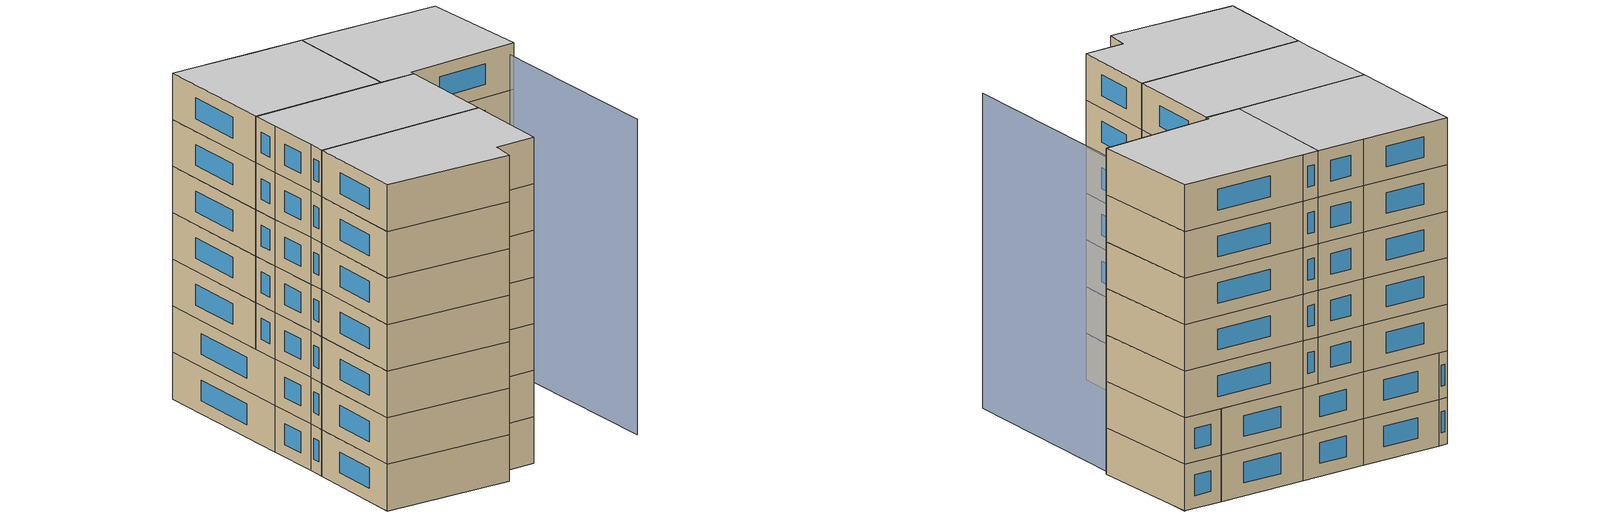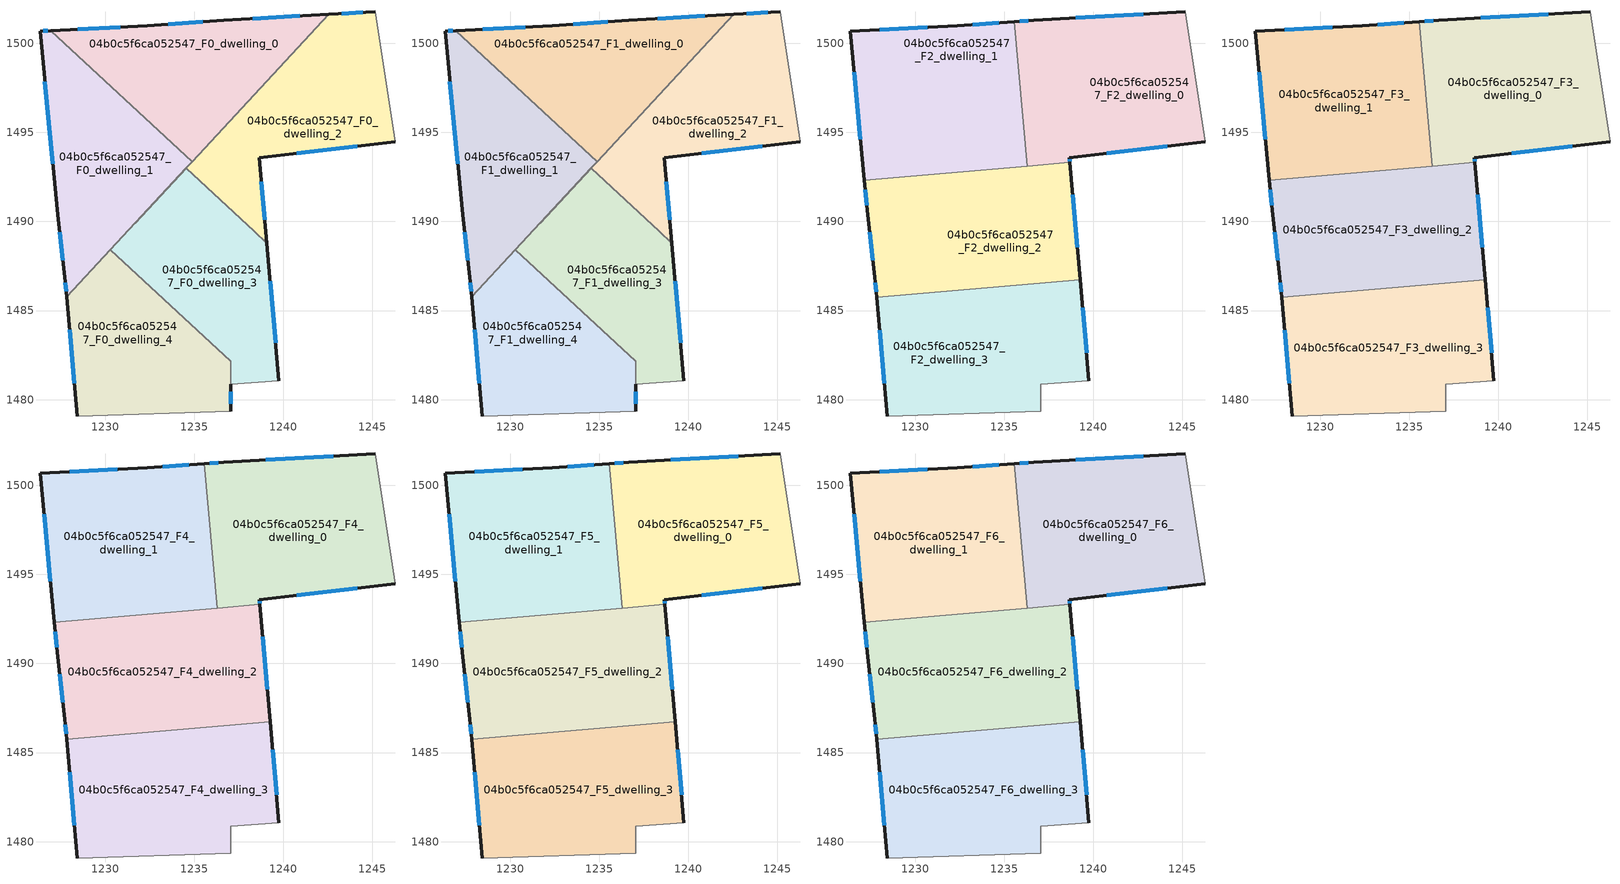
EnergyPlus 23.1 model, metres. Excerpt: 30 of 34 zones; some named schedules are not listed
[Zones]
04b0c5f6ca052547_F0_dwelling_0
 floor ground (EU_floor_Construction): 1242.56,1501.62 1234.89,1493.35 1226.96,1500.71 1232.36,1500.97 1236.66,1501.27 z0
 wall outside (EU_wall_Construction): 1242.56,1501.62 1236.66,1501.27 1232.36,1500.97 1226.96,1500.71 z0:3
 wall to 04b0c5f6ca052547_F0_dwelling_1 (EU_wall_Construction): 1226.96,1500.71 1234.89,1493.35 z0:3
 wall to 04b0c5f6ca052547_F0_dwelling_2 (EU_wall_Construction): 1234.89,1493.35 1242.56,1501.62 z0:3
 window (EU_Window_Construction): 1240.92,1501.52 1238.29,1501.37 / 1230.86,1500.9 1228.46,1500.78 / 1235.47,1501.19 1233.55,1501.06 z0.83:2.17
04b0c5f6ca052547_F0_dwelling_1
 floor ground (EU_floor_Construction): 1234.89,1493.35 1227.85,1485.77 1227.75,1486.87 1227.35,1490.37 1226.35,1500.68 1226.96,1500.71 z0
 wall outside (EU_wall_Construction): 1226.96,1500.71 1226.35,1500.68 1227.35,1490.37 1227.75,1486.87 1227.85,1485.77 z0:3
 wall to 04b0c5f6ca052547_F0_dwelling_3 (EU_wall_Construction): 1230.31,1488.42 1234.54,1492.98 z0:3
 wall to 04b0c5f6ca052547_F0_dwelling_4 (EU_wall_Construction): 1227.85,1485.77 1230.3,1488.42 z0:3
 wall to 04b0c5f6ca052547_F0_dwelling_2 (EU_wall_Construction): 1234.54,1492.98 1234.89,1493.35 z0:3
 window (EU_Window_Construction): 1227.78,1486.56 1227.82,1486.07 / 1227.46,1489.4 1227.64,1487.84 / 1226.63,1497.82 1227.07,1493.22 / 1226.79,1500.7 1226.52,1500.69 z0.83:2.17
04b0c5f6ca052547_F0_dwelling_2
 floor ground (EU_floor_Construction): 1245.17,1501.77 1246.26,1494.47 1238.66,1493.57 1239.08,1488.77 1234.54,1492.98 1231.69,1489.91 1242.56,1501.62 z0
 wall outside (EU_wall_Construction): 1245.17,1501.77 1242.56,1501.62 / 1239.08,1488.77 1238.66,1493.57 1246.26,1494.47 z0:3
 wall adiabatic (EU_wall_Construction): 1246.26,1494.47 1245.17,1501.77 / 1231.69,1489.91 1234.54,1492.98 1231.69,1489.91 z0:3
 wall to 04b0c5f6ca052547_F0_dwelling_3 (EU_wall_Construction): 1234.54,1492.98 1238.36,1489.44 1239.08,1488.77 z0:3
 window (EU_Window_Construction): 1244.44,1501.73 1243.28,1501.66 / 1240.76,1493.82 1244.16,1494.22 / 1238.96,1490.1 1238.77,1492.24 z0.83:2.17
04b0c5f6ca052547_F0_dwelling_3
 floor ground (EU_floor_Construction): 1239.08,1488.77 1239.76,1481.06 1237.05,1480.86 1237.05,1482.16 1230.31,1488.42 1234.54,1492.98 z0
 wall outside (EU_wall_Construction): 1239.76,1481.06 1239.08,1488.77 z0:3
 wall adiabatic (EU_wall_Construction): 1237.05,1480.86 1239.76,1481.06 z0:3
 wall to 04b0c5f6ca052547_F0_dwelling_4 (EU_wall_Construction): 1230.31,1488.42 1237.05,1482.16 1237.05,1480.86 z0:3
 window (EU_Window_Construction): 1239.57,1483.19 1239.27,1486.63 z0.83:2.17
04b0c5f6ca052547_F0_dwelling_4
 floor ground (EU_floor_Construction): 1237.05,1482.16 1237.05,1479.36 1228.45,1479.06 1227.85,1485.77 1230.31,1488.42 z0
 wall outside (EU_wall_Construction): 1227.85,1485.77 1228.45,1479.06 / 1237.05,1479.36 1237.05,1480.86 z0:3
 wall adiabatic (EU_wall_Construction): 1228.45,1479.06 1237.05,1479.36 z0:3
 window (EU_Window_Construction): 1228.01,1483.91 1228.28,1480.92 / 1237.05,1479.77 1237.05,1480.44 z0.83:2.17
04b0c5f6ca052547_F1_dwelling_0
 floor to 04b0c5f6ca052547_F0_dwelling_0 (EU_floor_Construction): 1242.56,1501.62 1234.89,1493.35 1226.96,1500.71 1232.36,1500.97 1236.66,1501.27 z3
 wall outside (EU_wall_Construction): 1242.56,1501.62 1236.66,1501.27 1232.36,1500.97 1226.96,1500.71 z3:6
 wall to 04b0c5f6ca052547_F1_dwelling_1 (EU_wall_Construction): 1226.96,1500.71 1234.89,1493.35 z3:6
 wall to 04b0c5f6ca052547_F1_dwelling_2 (EU_wall_Construction): 1234.89,1493.35 1242.56,1501.62 z3:6
 window (EU_Window_Construction): 1240.92,1501.52 1238.29,1501.37 / 1230.86,1500.9 1228.46,1500.78 / 1235.47,1501.19 1233.55,1501.06 z3.83:5.17
04b0c5f6ca052547_F1_dwelling_1
 floor to 04b0c5f6ca052547_F0_dwelling_1 (EU_floor_Construction): 1234.89,1493.35 1227.85,1485.77 1227.75,1486.87 1227.35,1490.37 1226.35,1500.68 1226.96,1500.71 z3
 wall outside (EU_wall_Construction): 1226.96,1500.71 1226.35,1500.68 1227.35,1490.37 1227.75,1486.87 1227.85,1485.77 z3:6
 wall to 04b0c5f6ca052547_F1_dwelling_3 (EU_wall_Construction): 1230.31,1488.42 1234.54,1492.98 z3:6
 wall to 04b0c5f6ca052547_F1_dwelling_4 (EU_wall_Construction): 1227.85,1485.77 1230.3,1488.42 z3:6
 wall to 04b0c5f6ca052547_F1_dwelling_2 (EU_wall_Construction): 1234.54,1492.98 1234.89,1493.35 z3:6
 window (EU_Window_Construction): 1227.78,1486.56 1227.82,1486.07 / 1227.46,1489.4 1227.64,1487.84 / 1226.63,1497.82 1227.07,1493.22 / 1226.79,1500.7 1226.52,1500.69 z3.83:5.17
04b0c5f6ca052547_F1_dwelling_2
 floor to 04b0c5f6ca052547_F0_dwelling_2 (EU_floor_Construction): 1245.17,1501.77 1246.26,1494.47 1238.66,1493.57 1239.08,1488.77 1234.54,1492.98 1231.69,1489.91 1242.56,1501.62 z3
 wall outside (EU_wall_Construction): 1245.17,1501.77 1242.56,1501.62 / 1239.08,1488.77 1238.66,1493.57 1246.26,1494.47 z3:6
 wall adiabatic (EU_wall_Construction): 1246.26,1494.47 1245.17,1501.77 / 1231.69,1489.91 1234.54,1492.98 1231.69,1489.91 z3:6
 wall to 04b0c5f6ca052547_F1_dwelling_3 (EU_wall_Construction): 1234.54,1492.98 1238.36,1489.44 1239.08,1488.77 z3:6
 window (EU_Window_Construction): 1244.44,1501.73 1243.28,1501.66 / 1240.76,1493.82 1244.16,1494.22 / 1238.96,1490.1 1238.77,1492.24 z3.83:5.17
04b0c5f6ca052547_F1_dwelling_3
 floor to 04b0c5f6ca052547_F0_dwelling_3 (EU_floor_Construction): 1238.36,1489.44 1239.08,1488.77 1239.76,1481.06 1237.05,1480.86 1237.05,1482.16 1230.31,1488.42 1234.54,1492.98 z3
 wall outside (EU_wall_Construction): 1239.76,1481.06 1239.08,1488.77 z3:6
 wall adiabatic (EU_wall_Construction): 1237.05,1480.86 1239.76,1481.06 z3:6
 wall to 04b0c5f6ca052547_F1_dwelling_4 (EU_wall_Construction): 1230.31,1488.42 1237.05,1482.16 1237.05,1480.86 z3:6
 window (EU_Window_Construction): 1239.57,1483.19 1239.27,1486.63 z3.83:5.17
04b0c5f6ca052547_F1_dwelling_4
 floor to 04b0c5f6ca052547_F0_dwelling_4 (EU_floor_Construction): 1237.05,1482.16 1237.05,1479.36 1228.45,1479.06 1227.85,1485.77 1230.31,1488.42 z3
 wall outside (EU_wall_Construction): 1227.85,1485.77 1228.45,1479.06 / 1237.05,1479.36 1237.05,1480.86 z3:6
 wall adiabatic (EU_wall_Construction): 1228.45,1479.06 1237.05,1479.36 z3:6
 window (EU_Window_Construction): 1228.01,1483.91 1228.28,1480.92 / 1237.05,1479.77 1237.05,1480.44 z3.83:5.17
04b0c5f6ca052547_F2_dwelling_0
 floor to 04b0c5f6ca052547_F1_dwelling_2 (EU_floor_Construction): 1245.17,1501.77 1246.26,1494.47 1238.66,1493.57 1238.68,1493.31 1236.29,1493.1 1236.15,1494.71 1242.56,1501.62 z6
 floor to 04b0c5f6ca052547_F1_dwelling_0 (EU_floor_Construction): 1242.56,1501.62 1236.15,1494.71 1235.57,1501.2 1236.66,1501.27 z6
 wall outside (EU_wall_Construction): 1238.68,1493.31 1238.66,1493.57 1246.26,1494.47 / 1245.17,1501.77 1236.66,1501.27 1235.57,1501.2 z6:9
 wall adiabatic (EU_wall_Construction): 1246.26,1494.47 1245.17,1501.77 z6:9
 wall to 04b0c5f6ca052547_F2_dwelling_1 (EU_wall_Construction): 1235.57,1501.2 1236.29,1493.1 z6:9
 wall to 04b0c5f6ca052547_F2_dwelling_2 (EU_wall_Construction): 1236.29,1493.1 1238.68,1493.31 z6:9
 window (EU_Window_Construction): 1240.76,1493.82 1244.16,1494.22 / 1238.67,1493.38 1238.66,1493.5 / 1236.36,1501.25 1235.87,1501.22 / 1242.81,1501.63 1239.01,1501.41 z6.83:8.17
04b0c5f6ca052547_F2_dwelling_1
 floor to 04b0c5f6ca052547_F1_dwelling_0 (EU_floor_Construction): 1235.57,1501.2 1236.15,1494.71 1234.89,1493.35 1226.96,1500.71 1232.36,1500.97 z6
 floor to 04b0c5f6ca052547_F1_dwelling_1 (EU_floor_Construction): 1234.89,1493.35 1234.5,1492.94 1227.16,1492.3 1226.35,1500.68 1226.96,1500.71 z6
 floor to 04b0c5f6ca052547_F1_dwelling_2 (EU_floor_Construction): 1236.15,1494.71 1236.29,1493.1 1234.58,1492.95 1234.54,1492.98 1234.5,1492.94 z6
 wall outside (EU_wall_Construction): 1235.57,1501.2 1232.36,1500.97 1226.35,1500.68 1227.16,1492.3 z6:9
 wall to 04b0c5f6ca052547_F2_dwelling_2 (EU_wall_Construction): 1227.16,1492.3 1236.29,1493.1 z6:9
 window (EU_Window_Construction): 1226.58,1498.36 1226.94,1494.62 / 1230.69,1500.89 1228.01,1500.76 / 1234.68,1501.14 1233.25,1501.04 z6.83:8.17
04b0c5f6ca052547_F2_dwelling_2
 floor to 04b0c5f6ca052547_F1_dwelling_1 (EU_floor_Construction): 1234.5,1492.94 1227.85,1485.77 1227.75,1486.87 1227.35,1490.37 1227.16,1492.3 z6
 floor to 04b0c5f6ca052547_F1_dwelling_2 (EU_floor_Construction): 1238.68,1493.31 1239.08,1488.77 1234.58,1492.95 z6
 floor to 04b0c5f6ca052547_F1_dwelling_3 (EU_floor_Construction): 1238.46,1489.34 1239.08,1488.77 1239.26,1486.74 1232.73,1486.17 1230.31,1488.42 1234.51,1492.94 1234.58,1492.95 z6
 floor to 04b0c5f6ca052547_F1_dwelling_4 (EU_floor_Construction): 1232.73,1486.17 1227.85,1485.74 1227.85,1485.77 1230.31,1488.42 z6
 wall outside (EU_wall_Construction): 1239.26,1486.74 1238.68,1493.31 / 1227.16,1492.3 1227.35,1490.37 1227.75,1486.87 1227.85,1485.74 z6:9
 wall to 04b0c5f6ca052547_F2_dwelling_3 (EU_wall_Construction): 1227.85,1485.74 1239.26,1486.74 z6:9
 window (EU_Window_Construction): 1239.1,1488.56 1238.84,1491.49 / 1227.78,1486.55 1227.82,1486.05 / 1227.46,1489.4 1227.64,1487.84 / 1227.21,1491.76 1227.3,1490.9 z6.83:8.17
04b0c5f6ca052547_F2_dwelling_3
 floor to 04b0c5f6ca052547_F1_dwelling_3 (EU_floor_Construction): 1239.26,1486.74 1239.76,1481.06 1237.05,1480.86 1237.05,1482.16 1232.73,1486.17 z6
 floor to 04b0c5f6ca052547_F1_dwelling_4 (EU_floor_Construction): 1237.05,1482.16 1237.05,1479.36 1228.45,1479.06 1227.85,1485.74 1232.73,1486.17 z6
 wall outside (EU_wall_Construction): 1227.85,1485.74 1228.45,1479.06 / 1239.76,1481.06 1239.26,1486.74 z6:9
 wall adiabatic (EU_wall_Construction): 1228.45,1479.06 1237.05,1479.36 1237.05,1480.86 1239.76,1481.06 z6:9
 window (EU_Window_Construction): 1228.02,1483.89 1228.28,1480.91 / 1239.62,1482.63 1239.4,1485.17 z6.83:8.17
04b0c5f6ca052547_F3_dwelling_0
 floor to 04b0c5f6ca052547_F2_dwelling_0 (EU_floor_Construction): 1245.17,1501.77 1246.26,1494.47 1238.66,1493.57 1238.68,1493.31 1236.29,1493.1 1235.57,1501.2 1236.66,1501.27 z9
 wall outside (EU_wall_Construction): 1238.68,1493.31 1238.66,1493.57 1246.26,1494.47 / 1245.17,1501.77 1236.66,1501.27 1235.57,1501.2 z9:12
 wall adiabatic (EU_wall_Construction): 1246.26,1494.47 1245.17,1501.77 z9:12
 wall to 04b0c5f6ca052547_F3_dwelling_1 (EU_wall_Construction): 1235.57,1501.2 1236.29,1493.1 z9:12
 wall to 04b0c5f6ca052547_F3_dwelling_2 (EU_wall_Construction): 1236.29,1493.1 1238.68,1493.31 z9:12
 window (EU_Window_Construction): 1240.76,1493.82 1244.16,1494.22 / 1238.67,1493.38 1238.66,1493.5 / 1236.36,1501.25 1235.87,1501.22 / 1242.81,1501.63 1239.01,1501.41 z9.83:11.17
04b0c5f6ca052547_F3_dwelling_1
 floor to 04b0c5f6ca052547_F2_dwelling_1 (EU_floor_Construction): 1235.57,1501.2 1236.29,1493.1 1227.16,1492.3 1226.35,1500.68 1232.36,1500.97 z9
 wall outside (EU_wall_Construction): 1235.57,1501.2 1232.36,1500.97 1226.35,1500.68 1227.16,1492.3 z9:12
 wall to 04b0c5f6ca052547_F3_dwelling_2 (EU_wall_Construction): 1227.16,1492.3 1236.29,1493.1 z9:12
 window (EU_Window_Construction): 1226.58,1498.36 1226.94,1494.62 / 1230.69,1500.89 1228.01,1500.76 / 1234.68,1501.14 1233.25,1501.04 z9.83:11.17
04b0c5f6ca052547_F3_dwelling_2
 floor to 04b0c5f6ca052547_F2_dwelling_2 (EU_floor_Construction): 1238.68,1493.31 1239.26,1486.74 1227.85,1485.74 1227.75,1486.87 1227.35,1490.37 1227.16,1492.3 z9
 wall outside (EU_wall_Construction): 1239.26,1486.74 1238.68,1493.31 / 1227.16,1492.3 1227.35,1490.37 1227.75,1486.87 1227.85,1485.74 z9:12
 wall to 04b0c5f6ca052547_F3_dwelling_3 (EU_wall_Construction): 1227.85,1485.74 1239.26,1486.74 z9:12
 window (EU_Window_Construction): 1239.1,1488.56 1238.84,1491.49 / 1227.78,1486.55 1227.82,1486.05 / 1227.46,1489.4 1227.64,1487.84 / 1227.21,1491.76 1227.3,1490.9 z9.83:11.17
04b0c5f6ca052547_F3_dwelling_3
 floor to 04b0c5f6ca052547_F2_dwelling_3 (EU_floor_Construction): 1239.26,1486.74 1239.76,1481.06 1237.05,1480.86 1237.05,1479.36 1228.45,1479.06 1227.85,1485.74 z9
 wall outside (EU_wall_Construction): 1227.85,1485.74 1228.45,1479.06 / 1239.76,1481.06 1239.26,1486.74 z9:12
 wall adiabatic (EU_wall_Construction): 1228.45,1479.06 1237.05,1479.36 1237.05,1480.86 1239.76,1481.06 z9:12
 window (EU_Window_Construction): 1228.02,1483.89 1228.28,1480.91 / 1239.62,1482.63 1239.4,1485.17 z9.83:11.17
04b0c5f6ca052547_F4_dwelling_0
 floor to 04b0c5f6ca052547_F3_dwelling_0 (EU_floor_Construction): 1245.17,1501.77 1246.26,1494.47 1238.66,1493.57 1238.68,1493.31 1236.29,1493.1 1235.57,1501.2 1236.66,1501.27 z12
 wall outside (EU_wall_Construction): 1238.68,1493.31 1238.66,1493.57 1246.26,1494.47 / 1245.17,1501.77 1236.66,1501.27 1235.57,1501.2 z12:15
 wall adiabatic (EU_wall_Construction): 1246.26,1494.47 1245.17,1501.77 z12:15
 wall to 04b0c5f6ca052547_F4_dwelling_1 (EU_wall_Construction): 1235.57,1501.2 1236.29,1493.1 z12:15
 wall to 04b0c5f6ca052547_F4_dwelling_2 (EU_wall_Construction): 1236.29,1493.1 1238.68,1493.31 z12:15
 window (EU_Window_Construction): 1240.76,1493.82 1244.16,1494.22 / 1238.67,1493.38 1238.66,1493.5 / 1236.36,1501.25 1235.87,1501.22 / 1242.81,1501.63 1239.01,1501.41 z12.83:14.17
04b0c5f6ca052547_F4_dwelling_1
 floor to 04b0c5f6ca052547_F3_dwelling_1 (EU_floor_Construction): 1235.57,1501.2 1236.29,1493.1 1227.16,1492.3 1226.35,1500.68 1232.36,1500.97 z12
 wall outside (EU_wall_Construction): 1235.57,1501.2 1232.36,1500.97 1226.35,1500.68 1227.16,1492.3 z12:15
 wall to 04b0c5f6ca052547_F4_dwelling_2 (EU_wall_Construction): 1227.16,1492.3 1236.29,1493.1 z12:15
 window (EU_Window_Construction): 1226.58,1498.36 1226.94,1494.62 / 1230.69,1500.89 1228.01,1500.76 / 1234.68,1501.14 1233.25,1501.04 z12.83:14.17
04b0c5f6ca052547_F4_dwelling_2
 floor to 04b0c5f6ca052547_F3_dwelling_2 (EU_floor_Construction): 1238.68,1493.31 1239.26,1486.74 1227.85,1485.74 1227.75,1486.87 1227.35,1490.37 1227.16,1492.3 z12
 wall outside (EU_wall_Construction): 1239.26,1486.74 1238.68,1493.31 / 1227.16,1492.3 1227.35,1490.37 1227.75,1486.87 1227.85,1485.74 z12:15
 wall to 04b0c5f6ca052547_F4_dwelling_3 (EU_wall_Construction): 1227.85,1485.74 1239.26,1486.74 z12:15
 window (EU_Window_Construction): 1239.1,1488.56 1238.84,1491.49 / 1227.78,1486.55 1227.82,1486.05 / 1227.46,1489.4 1227.64,1487.84 / 1227.21,1491.76 1227.3,1490.9 z12.83:14.17
04b0c5f6ca052547_F4_dwelling_3
 floor to 04b0c5f6ca052547_F3_dwelling_3 (EU_floor_Construction): 1239.26,1486.74 1239.76,1481.06 1237.05,1480.86 1237.05,1479.36 1228.45,1479.06 1227.85,1485.74 z12
 wall outside (EU_wall_Construction): 1227.85,1485.74 1228.45,1479.06 / 1239.76,1481.06 1239.26,1486.74 z12:15
 wall adiabatic (EU_wall_Construction): 1228.45,1479.06 1237.05,1479.36 1237.05,1480.86 1239.76,1481.06 z12:15
 window (EU_Window_Construction): 1228.02,1483.89 1228.28,1480.91 / 1239.62,1482.63 1239.4,1485.17 z12.83:14.17
04b0c5f6ca052547_F5_dwelling_0
 floor to 04b0c5f6ca052547_F4_dwelling_0 (EU_floor_Construction): 1245.17,1501.77 1246.26,1494.47 1238.66,1493.57 1238.68,1493.31 1236.29,1493.1 1235.57,1501.2 1236.66,1501.27 z15
 wall outside (EU_wall_Construction): 1238.68,1493.31 1238.66,1493.57 1246.26,1494.47 / 1245.17,1501.77 1236.66,1501.27 1235.57,1501.2 z15:18
 wall adiabatic (EU_wall_Construction): 1246.26,1494.47 1245.17,1501.77 z15:18
 wall to 04b0c5f6ca052547_F5_dwelling_1 (EU_wall_Construction): 1235.57,1501.2 1236.29,1493.1 z15:18
 wall to 04b0c5f6ca052547_F5_dwelling_2 (EU_wall_Construction): 1236.29,1493.1 1238.68,1493.31 z15:18
 window (EU_Window_Construction): 1240.76,1493.82 1244.16,1494.22 / 1238.67,1493.38 1238.66,1493.5 / 1236.36,1501.25 1235.87,1501.22 / 1242.81,1501.63 1239.01,1501.41 z15.83:17.17
04b0c5f6ca052547_F5_dwelling_1
 floor to 04b0c5f6ca052547_F4_dwelling_1 (EU_floor_Construction): 1235.57,1501.2 1236.29,1493.1 1227.16,1492.3 1226.35,1500.68 1232.36,1500.97 z15
 wall outside (EU_wall_Construction): 1235.57,1501.2 1232.36,1500.97 1226.35,1500.68 1227.16,1492.3 z15:18
 wall to 04b0c5f6ca052547_F5_dwelling_2 (EU_wall_Construction): 1227.16,1492.3 1236.29,1493.1 z15:18
 window (EU_Window_Construction): 1226.58,1498.36 1226.94,1494.62 / 1230.69,1500.89 1228.01,1500.76 / 1234.68,1501.14 1233.25,1501.04 z15.83:17.17
04b0c5f6ca052547_F5_dwelling_2
 floor to 04b0c5f6ca052547_F4_dwelling_2 (EU_floor_Construction): 1238.68,1493.31 1239.26,1486.74 1227.85,1485.74 1227.75,1486.87 1227.35,1490.37 1227.16,1492.3 z15
 wall outside (EU_wall_Construction): 1239.26,1486.74 1238.68,1493.31 / 1227.16,1492.3 1227.35,1490.37 1227.75,1486.87 1227.85,1485.74 z15:18
 wall to 04b0c5f6ca052547_F5_dwelling_3 (EU_wall_Construction): 1227.85,1485.74 1239.26,1486.74 z15:18
 window (EU_Window_Construction): 1239.1,1488.56 1238.84,1491.49 / 1227.78,1486.55 1227.82,1486.05 / 1227.46,1489.4 1227.64,1487.84 / 1227.21,1491.76 1227.3,1490.9 z15.83:17.17
04b0c5f6ca052547_F5_dwelling_3
 floor to 04b0c5f6ca052547_F4_dwelling_3 (EU_floor_Construction): 1239.26,1486.74 1239.76,1481.06 1237.05,1480.86 1237.05,1479.36 1228.45,1479.06 1227.85,1485.74 z15
 wall outside (EU_wall_Construction): 1227.85,1485.74 1228.45,1479.06 / 1239.76,1481.06 1239.26,1486.74 z15:18
 wall adiabatic (EU_wall_Construction): 1228.45,1479.06 1237.05,1479.36 1237.05,1480.86 1239.76,1481.06 z15:18
 window (EU_Window_Construction): 1228.02,1483.89 1228.28,1480.91 / 1239.62,1482.63 1239.4,1485.17 z15.83:17.17
04b0c5f6ca052547_F6_dwelling_0
 floor to 04b0c5f6ca052547_F5_dwelling_0 (EU_floor_Construction): 1245.17,1501.77 1246.26,1494.47 1238.66,1493.57 1238.68,1493.31 1236.29,1493.1 1235.57,1501.2 1236.66,1501.27 z18
 wall outside (EU_wall_Construction): 1238.68,1493.31 1238.66,1493.57 1246.26,1494.47 / 1245.17,1501.77 1236.66,1501.27 1235.57,1501.2 z18:21
 wall adiabatic (EU_wall_Construction): 1246.26,1494.47 1245.17,1501.77 z18:21
 wall to 04b0c5f6ca052547_F6_dwelling_1 (EU_wall_Construction): 1235.57,1501.2 1236.29,1493.1 z18:21
 wall to 04b0c5f6ca052547_F6_dwelling_2 (EU_wall_Construction): 1236.29,1493.1 1238.68,1493.31 z18:21
 window (EU_Window_Construction): 1240.76,1493.82 1244.16,1494.22 / 1238.67,1493.38 1238.66,1493.5 / 1236.36,1501.25 1235.87,1501.22 / 1242.81,1501.63 1239.01,1501.41 z18.83:20.17
 ceiling to 04b0c5f6ca052547_F7_dwelling_0 (EU_floor_Construction): 1246.26,1494.47 1245.17,1501.77 1236.66,1501.27 1235.57,1501.2 1236.29,1493.1 1238.68,1493.31 1238.66,1493.57 z21
04b0c5f6ca052547_F6_dwelling_1
 floor to 04b0c5f6ca052547_F5_dwelling_1 (EU_floor_Construction): 1235.57,1501.2 1236.29,1493.1 1227.16,1492.3 1226.35,1500.68 1232.36,1500.97 z18
 wall outside (EU_wall_Construction): 1235.57,1501.2 1232.36,1500.97 1226.35,1500.68 1227.16,1492.3 z18:21
 wall to 04b0c5f6ca052547_F6_dwelling_2 (EU_wall_Construction): 1227.16,1492.3 1236.29,1493.1 z18:21
 window (EU_Window_Construction): 1226.58,1498.36 1226.94,1494.62 / 1230.69,1500.89 1228.01,1500.76 / 1234.68,1501.14 1233.25,1501.04 z18.83:20.17
 ceiling to 04b0c5f6ca052547_F7_dwelling_1 (EU_floor_Construction): 1236.29,1493.1 1235.57,1501.2 1232.36,1500.97 1226.35,1500.68 1227.16,1492.3 z21
04b0c5f6ca052547_F6_dwelling_2
 floor to 04b0c5f6ca052547_F5_dwelling_2 (EU_floor_Construction): 1238.68,1493.31 1239.26,1486.74 1227.85,1485.74 1227.75,1486.87 1227.35,1490.37 1227.16,1492.3 z18
 wall outside (EU_wall_Construction): 1239.26,1486.74 1238.68,1493.31 / 1227.16,1492.3 1227.35,1490.37 1227.75,1486.87 1227.85,1485.74 z18:21
 wall to 04b0c5f6ca052547_F6_dwelling_3 (EU_wall_Construction): 1227.85,1485.74 1239.26,1486.74 z18:21
 window (EU_Window_Construction): 1239.1,1488.56 1238.84,1491.49 / 1227.78,1486.55 1227.82,1486.05 / 1227.46,1489.4 1227.64,1487.84 / 1227.21,1491.76 1227.3,1490.9 z18.83:20.17
 ceiling to 04b0c5f6ca052547_F7_dwelling_2 (EU_floor_Construction): 1239.26,1486.74 1238.68,1493.31 1227.16,1492.3 1227.35,1490.37 1227.75,1486.87 1227.85,1485.74 z21
04b0c5f6ca052547_F6_dwelling_3
 floor to 04b0c5f6ca052547_F5_dwelling_3 (EU_floor_Construction): 1239.26,1486.74 1239.76,1481.06 1237.05,1480.86 1237.05,1479.36 1228.45,1479.06 1227.85,1485.74 z18
 wall outside (EU_wall_Construction): 1227.85,1485.74 1228.45,1479.06 / 1239.76,1481.06 1239.26,1486.74 z18:21
 wall adiabatic (EU_wall_Construction): 1228.45,1479.06 1237.05,1479.36 1237.05,1480.86 1239.76,1481.06 z18:21
 window (EU_Window_Construction): 1228.02,1483.89 1228.28,1480.91 / 1239.62,1482.63 1239.4,1485.17 z18.83:20.17
 ceiling to 04b0c5f6ca052547_F7_dwelling_3 (EU_floor_Construction): 1239.76,1481.06 1239.26,1486.74 1227.85,1485.74 1228.45,1479.06 1237.05,1479.36 1237.05,1480.86 z21
shading: 1247.35,1481.81 1245.17,1501.77 z0:20.3
[Building]
EU S2 Campaign: North Axis=0; Terrain=City; Solar Distribution=FullExterior
[Site:Location]
Lyon-Bron: Latitude=45.75; Longitude=5; Time Zone=1; Elevation=198
[SizingPeriod:WeatherFileDays]
AnnualSizingPeriod: Begin Month=1; Begin Day of Month=1; End Month=12; End Day of Month=31; Day of Week for Start Day=Monday; Use Weather File Daylight Saving Period=No; Use Weather File Rain and Snow Indicators=No
[MATERIAL]
EU_InternalMass_Material: Roughness=MediumRough; Thickness=0.1; Conductivity=1; Density=1800; Specific Heat=900; Thermal Absorptance=0.9; Solar Absorptance=0.7; Visible Absorptance=0.7
[MATERIAL:NOMASS] Roughness=MediumRough; Thermal Absorptance=0.9; Solar Absorptance=0.7; Visible Absorptance=0.7
Name | Thermal Resistance
EU_wall_NoMass | 1.97775
EU_floor_NoMass | 1.84812
[WINDOWMATERIAL:SIMPLEGLAZINGSYSTEM]
EU_Window_SimpleGlazing: UFactor=3.27502; Solar Heat Gain Coefficient=0.76; Visible Transmittance=0.76
[CONSTRUCTION]
EU_wall_Construction: EU_wall_NoMass
EU_floor_Construction: EU_floor_NoMass
EU_Window_Construction: EU_Window_SimpleGlazing
EU_InternalMass_Construction: EU_InternalMass_Material
[ZONE] Type=1; Multiplier=1; Ceiling Height=autocalculate; Floor Area=autocalculate; Part of Total Floor Area=Yes
Name | Volume
04b0c5f6ca052547_F0_dwelling_0; 04b0c5f6ca052547_F1_dwelling_0 | 182.153
04b0c5f6ca052547_F2_dwelling_0; 04b0c5f6ca052547_F3_dwelling_0; 04b0c5f6ca052547_F4_dwelling_0; 04b0c5f6ca052547_F5_dwelling_0; 04b0c5f6ca052547_F6_dwelling_0 | 227.671
04b0c5f6ca052547_F0_dwelling_1; 04b0c5f6ca052547_F1_dwelling_1 | 182.141
04b0c5f6ca052547_F2_dwelling_1; 04b0c5f6ca052547_F3_dwelling_1; 04b0c5f6ca052547_F4_dwelling_1; 04b0c5f6ca052547_F5_dwelling_1; 04b0c5f6ca052547_F6_dwelling_1 | 227.692
04b0c5f6ca052547_F0_dwelling_2; 04b0c5f6ca052547_F1_dwelling_2 | 191.75
04b0c5f6ca052547_F2_dwelling_2; 04b0c5f6ca052547_F3_dwelling_2; 04b0c5f6ca052547_F4_dwelling_2; 04b0c5f6ca052547_F5_dwelling_2; 04b0c5f6ca052547_F6_dwelling_2 | 227.676
04b0c5f6ca052547_F0_dwelling_3 | 179.18
04b0c5f6ca052547_F1_dwelling_3 | 179.208
04b0c5f6ca052547_F2_dwelling_3; 04b0c5f6ca052547_F3_dwelling_3; 04b0c5f6ca052547_F4_dwelling_3; 04b0c5f6ca052547_F5_dwelling_3; 04b0c5f6ca052547_F6_dwelling_3 | 227.666
04b0c5f6ca052547_F0_dwelling_4; 04b0c5f6ca052547_F1_dwelling_4 | 175.452
[INTERNALMASS] Construction=EU_InternalMass_Construction
Name | Zone or ZoneList | Surface Area
04b0c5f6ca052547_F0_dwelling_0_EU_InternalMass | 04b0c5f6ca052547_F0_dwelling_0 | 60.7191
04b0c5f6ca052547_F0_dwelling_1_EU_InternalMass | 04b0c5f6ca052547_F0_dwelling_1 | 60.7144
04b0c5f6ca052547_F0_dwelling_2_EU_InternalMass | 04b0c5f6ca052547_F0_dwelling_2 | 63.9177
04b0c5f6ca052547_F0_dwelling_3_EU_InternalMass | 04b0c5f6ca052547_F0_dwelling_3 | 59.7326
04b0c5f6ca052547_F0_dwelling_4_EU_InternalMass | 04b0c5f6ca052547_F0_dwelling_4 | 58.4832
04b0c5f6ca052547_F1_dwelling_0_EU_InternalMass | 04b0c5f6ca052547_F1_dwelling_0 | 60.7191
04b0c5f6ca052547_F1_dwelling_1_EU_InternalMass | 04b0c5f6ca052547_F1_dwelling_1 | 60.7144
04b0c5f6ca052547_F1_dwelling_2_EU_InternalMass | 04b0c5f6ca052547_F1_dwelling_2 | 63.9177
04b0c5f6ca052547_F1_dwelling_3_EU_InternalMass | 04b0c5f6ca052547_F1_dwelling_3 | 59.7326
04b0c5f6ca052547_F1_dwelling_4_EU_InternalMass | 04b0c5f6ca052547_F1_dwelling_4 | 58.4832
04b0c5f6ca052547_F2_dwelling_0_EU_InternalMass | 04b0c5f6ca052547_F2_dwelling_0 | 75.8913
04b0c5f6ca052547_F2_dwelling_1_EU_InternalMass | 04b0c5f6ca052547_F2_dwelling_1 | 75.898
04b0c5f6ca052547_F2_dwelling_2_EU_InternalMass | 04b0c5f6ca052547_F2_dwelling_2 | 75.8923
04b0c5f6ca052547_F2_dwelling_3_EU_InternalMass | 04b0c5f6ca052547_F2_dwelling_3 | 75.8891
04b0c5f6ca052547_F3_dwelling_0_EU_InternalMass | 04b0c5f6ca052547_F3_dwelling_0 | 75.8913
04b0c5f6ca052547_F3_dwelling_1_EU_InternalMass | 04b0c5f6ca052547_F3_dwelling_1 | 75.898
04b0c5f6ca052547_F3_dwelling_2_EU_InternalMass | 04b0c5f6ca052547_F3_dwelling_2 | 75.8923
04b0c5f6ca052547_F3_dwelling_3_EU_InternalMass | 04b0c5f6ca052547_F3_dwelling_3 | 75.8891
04b0c5f6ca052547_F4_dwelling_0_EU_InternalMass | 04b0c5f6ca052547_F4_dwelling_0 | 75.8913
04b0c5f6ca052547_F4_dwelling_1_EU_InternalMass | 04b0c5f6ca052547_F4_dwelling_1 | 75.898
04b0c5f6ca052547_F4_dwelling_2_EU_InternalMass | 04b0c5f6ca052547_F4_dwelling_2 | 75.8923
04b0c5f6ca052547_F4_dwelling_3_EU_InternalMass | 04b0c5f6ca052547_F4_dwelling_3 | 75.8891
04b0c5f6ca052547_F5_dwelling_0_EU_InternalMass | 04b0c5f6ca052547_F5_dwelling_0 | 75.8913
04b0c5f6ca052547_F5_dwelling_1_EU_InternalMass | 04b0c5f6ca052547_F5_dwelling_1 | 75.898
04b0c5f6ca052547_F5_dwelling_2_EU_InternalMass | 04b0c5f6ca052547_F5_dwelling_2 | 75.8923
04b0c5f6ca052547_F5_dwelling_3_EU_InternalMass | 04b0c5f6ca052547_F5_dwelling_3 | 75.8891
04b0c5f6ca052547_F6_dwelling_0_EU_InternalMass | 04b0c5f6ca052547_F6_dwelling_0 | 75.8913
04b0c5f6ca052547_F6_dwelling_1_EU_InternalMass | 04b0c5f6ca052547_F6_dwelling_1 | 75.898
04b0c5f6ca052547_F6_dwelling_2_EU_InternalMass | 04b0c5f6ca052547_F6_dwelling_2 | 75.8923
04b0c5f6ca052547_F6_dwelling_3_EU_InternalMass | 04b0c5f6ca052547_F6_dwelling_3 | 75.8891
[OTHEREQUIPMENT] Fuel Type=Electricity; Design Level Calculation Method=Watts/Area; Power per Zone Floor Area=1; Fraction Latent=0; Fraction Radiant=0; Fraction Lost=0; Carbon Dioxide Generation Rate=0; EndUse Subcategory=EU_Step8_InternalGains
Name | Zone or ZoneList or Space or SpaceList | Schedule
EU_Step8_InternalGain_04b0c5f6ca052547_F0_dwelling_0_f000 | 04b0c5f6ca052547_F0_dwelling_0 | EU_Step8_GainSchedule_04b0c5f6ca052547_F0_dwelling_0_f000
EU_Step8_InternalGain_04b0c5f6ca052547_F0_dwelling_1_f000 | 04b0c5f6ca052547_F0_dwelling_1 | EU_Step8_GainSchedule_04b0c5f6ca052547_F0_dwelling_1_f000
EU_Step8_InternalGain_04b0c5f6ca052547_F0_dwelling_2_f000 | 04b0c5f6ca052547_F0_dwelling_2 | EU_Step8_GainSchedule_04b0c5f6ca052547_F0_dwelling_2_f000
EU_Step8_InternalGain_04b0c5f6ca052547_F0_dwelling_3_f000 | 04b0c5f6ca052547_F0_dwelling_3 | EU_Step8_GainSchedule_04b0c5f6ca052547_F0_dwelling_3_f000
EU_Step8_InternalGain_04b0c5f6ca052547_F0_dwelling_4_f000 | 04b0c5f6ca052547_F0_dwelling_4 | EU_Step8_GainSchedule_04b0c5f6ca052547_F0_dwelling_4_f000
EU_Step8_InternalGain_04b0c5f6ca052547_F1_dwelling_0_f000 | 04b0c5f6ca052547_F1_dwelling_0 | EU_Step8_GainSchedule_04b0c5f6ca052547_F1_dwelling_0_f000
EU_Step8_InternalGain_04b0c5f6ca052547_F1_dwelling_1_f000 | 04b0c5f6ca052547_F1_dwelling_1 | EU_Step8_GainSchedule_04b0c5f6ca052547_F1_dwelling_1_f000
EU_Step8_InternalGain_04b0c5f6ca052547_F1_dwelling_2_f000 | 04b0c5f6ca052547_F1_dwelling_2 | EU_Step8_GainSchedule_04b0c5f6ca052547_F1_dwelling_2_f000
EU_Step8_InternalGain_04b0c5f6ca052547_F1_dwelling_3_f000 | 04b0c5f6ca052547_F1_dwelling_3 | EU_Step8_GainSchedule_04b0c5f6ca052547_F1_dwelling_3_f000
EU_Step8_InternalGain_04b0c5f6ca052547_F1_dwelling_4_f000 | 04b0c5f6ca052547_F1_dwelling_4 | EU_Step8_GainSchedule_04b0c5f6ca052547_F1_dwelling_4_f000
EU_Step8_InternalGain_04b0c5f6ca052547_F2_dwelling_0_f000 | 04b0c5f6ca052547_F2_dwelling_0 | EU_Step8_GainSchedule_04b0c5f6ca052547_F2_dwelling_0_f000
EU_Step8_InternalGain_04b0c5f6ca052547_F2_dwelling_1_f000 | 04b0c5f6ca052547_F2_dwelling_1 | EU_Step8_GainSchedule_04b0c5f6ca052547_F2_dwelling_1_f000
EU_Step8_InternalGain_04b0c5f6ca052547_F2_dwelling_2_f000 | 04b0c5f6ca052547_F2_dwelling_2 | EU_Step8_GainSchedule_04b0c5f6ca052547_F2_dwelling_2_f000
EU_Step8_InternalGain_04b0c5f6ca052547_F2_dwelling_3_f000 | 04b0c5f6ca052547_F2_dwelling_3 | EU_Step8_GainSchedule_04b0c5f6ca052547_F2_dwelling_3_f000
EU_Step8_InternalGain_04b0c5f6ca052547_F3_dwelling_0_f000 | 04b0c5f6ca052547_F3_dwelling_0 | EU_Step8_GainSchedule_04b0c5f6ca052547_F3_dwelling_0_f000
EU_Step8_InternalGain_04b0c5f6ca052547_F3_dwelling_1_f000 | 04b0c5f6ca052547_F3_dwelling_1 | EU_Step8_GainSchedule_04b0c5f6ca052547_F3_dwelling_1_f000
EU_Step8_InternalGain_04b0c5f6ca052547_F3_dwelling_2_f000 | 04b0c5f6ca052547_F3_dwelling_2 | EU_Step8_GainSchedule_04b0c5f6ca052547_F3_dwelling_2_f000
EU_Step8_InternalGain_04b0c5f6ca052547_F3_dwelling_3_f000 | 04b0c5f6ca052547_F3_dwelling_3 | EU_Step8_GainSchedule_04b0c5f6ca052547_F3_dwelling_3_f000
EU_Step8_InternalGain_04b0c5f6ca052547_F4_dwelling_0_f000 | 04b0c5f6ca052547_F4_dwelling_0 | EU_Step8_GainSchedule_04b0c5f6ca052547_F4_dwelling_0_f000
EU_Step8_InternalGain_04b0c5f6ca052547_F4_dwelling_1_f000 | 04b0c5f6ca052547_F4_dwelling_1 | EU_Step8_GainSchedule_04b0c5f6ca052547_F4_dwelling_1_f000
EU_Step8_InternalGain_04b0c5f6ca052547_F4_dwelling_2_f000 | 04b0c5f6ca052547_F4_dwelling_2 | EU_Step8_GainSchedule_04b0c5f6ca052547_F4_dwelling_2_f000
EU_Step8_InternalGain_04b0c5f6ca052547_F4_dwelling_3_f000 | 04b0c5f6ca052547_F4_dwelling_3 | EU_Step8_GainSchedule_04b0c5f6ca052547_F4_dwelling_3_f000
EU_Step8_InternalGain_04b0c5f6ca052547_F5_dwelling_0_f000 | 04b0c5f6ca052547_F5_dwelling_0 | EU_Step8_GainSchedule_04b0c5f6ca052547_F5_dwelling_0_f000
EU_Step8_InternalGain_04b0c5f6ca052547_F5_dwelling_1_f000 | 04b0c5f6ca052547_F5_dwelling_1 | EU_Step8_GainSchedule_04b0c5f6ca052547_F5_dwelling_1_f000
EU_Step8_InternalGain_04b0c5f6ca052547_F5_dwelling_2_f000 | 04b0c5f6ca052547_F5_dwelling_2 | EU_Step8_GainSchedule_04b0c5f6ca052547_F5_dwelling_2_f000
EU_Step8_InternalGain_04b0c5f6ca052547_F5_dwelling_3_f000 | 04b0c5f6ca052547_F5_dwelling_3 | EU_Step8_GainSchedule_04b0c5f6ca052547_F5_dwelling_3_f000
EU_Step8_InternalGain_04b0c5f6ca052547_F6_dwelling_0_f000 | 04b0c5f6ca052547_F6_dwelling_0 | EU_Step8_GainSchedule_04b0c5f6ca052547_F6_dwelling_0_f000
EU_Step8_InternalGain_04b0c5f6ca052547_F6_dwelling_1_f000 | 04b0c5f6ca052547_F6_dwelling_1 | EU_Step8_GainSchedule_04b0c5f6ca052547_F6_dwelling_1_f000
EU_Step8_InternalGain_04b0c5f6ca052547_F6_dwelling_2_f000 | 04b0c5f6ca052547_F6_dwelling_2 | EU_Step8_GainSchedule_04b0c5f6ca052547_F6_dwelling_2_f000
EU_Step8_InternalGain_04b0c5f6ca052547_F6_dwelling_3_f000 | 04b0c5f6ca052547_F6_dwelling_3 | EU_Step8_GainSchedule_04b0c5f6ca052547_F6_dwelling_3_f000
[ZONEVENTILATION:DESIGNFLOWRATE] Schedule=EU_AlwaysOn; Design Flow Rate Calculation Method=AirChanges/Hour; Air Changes per Hour=0.759424; Ventilation Type=Natural; Fan Pressure Rise=0; Fan Total Efficiency=1; Constant Term Coefficient=1; Temperature Term Coefficient=0; Velocity Term Coefficient=0; Velocity Squared Term Coefficient=0; Minimum Indoor Temperature=-100; Maximum Indoor Temperature=100; Delta Temperature=-100; Minimum Outdoor Temperature=-100; Maximum Outdoor Temperature=100; Maximum Wind Speed=40
Name | Zone or ZoneList or Space or SpaceList
EU_ConstantAir_04b0c5f6ca052547_F0_dwelling_0 | 04b0c5f6ca052547_F0_dwelling_0
EU_ConstantAir_04b0c5f6ca052547_F0_dwelling_1 | 04b0c5f6ca052547_F0_dwelling_1
EU_ConstantAir_04b0c5f6ca052547_F0_dwelling_2 | 04b0c5f6ca052547_F0_dwelling_2
EU_ConstantAir_04b0c5f6ca052547_F0_dwelling_3 | 04b0c5f6ca052547_F0_dwelling_3
EU_ConstantAir_04b0c5f6ca052547_F0_dwelling_4 | 04b0c5f6ca052547_F0_dwelling_4
EU_ConstantAir_04b0c5f6ca052547_F1_dwelling_0 | 04b0c5f6ca052547_F1_dwelling_0
EU_ConstantAir_04b0c5f6ca052547_F1_dwelling_1 | 04b0c5f6ca052547_F1_dwelling_1
EU_ConstantAir_04b0c5f6ca052547_F1_dwelling_2 | 04b0c5f6ca052547_F1_dwelling_2
EU_ConstantAir_04b0c5f6ca052547_F1_dwelling_3 | 04b0c5f6ca052547_F1_dwelling_3
EU_ConstantAir_04b0c5f6ca052547_F1_dwelling_4 | 04b0c5f6ca052547_F1_dwelling_4
EU_ConstantAir_04b0c5f6ca052547_F2_dwelling_0 | 04b0c5f6ca052547_F2_dwelling_0
EU_ConstantAir_04b0c5f6ca052547_F2_dwelling_1 | 04b0c5f6ca052547_F2_dwelling_1
EU_ConstantAir_04b0c5f6ca052547_F2_dwelling_2 | 04b0c5f6ca052547_F2_dwelling_2
EU_ConstantAir_04b0c5f6ca052547_F2_dwelling_3 | 04b0c5f6ca052547_F2_dwelling_3
EU_ConstantAir_04b0c5f6ca052547_F3_dwelling_0 | 04b0c5f6ca052547_F3_dwelling_0
EU_ConstantAir_04b0c5f6ca052547_F3_dwelling_1 | 04b0c5f6ca052547_F3_dwelling_1
EU_ConstantAir_04b0c5f6ca052547_F3_dwelling_2 | 04b0c5f6ca052547_F3_dwelling_2
EU_ConstantAir_04b0c5f6ca052547_F3_dwelling_3 | 04b0c5f6ca052547_F3_dwelling_3
EU_ConstantAir_04b0c5f6ca052547_F4_dwelling_0 | 04b0c5f6ca052547_F4_dwelling_0
EU_ConstantAir_04b0c5f6ca052547_F4_dwelling_1 | 04b0c5f6ca052547_F4_dwelling_1
EU_ConstantAir_04b0c5f6ca052547_F4_dwelling_2 | 04b0c5f6ca052547_F4_dwelling_2
EU_ConstantAir_04b0c5f6ca052547_F4_dwelling_3 | 04b0c5f6ca052547_F4_dwelling_3
EU_ConstantAir_04b0c5f6ca052547_F5_dwelling_0 | 04b0c5f6ca052547_F5_dwelling_0
EU_ConstantAir_04b0c5f6ca052547_F5_dwelling_1 | 04b0c5f6ca052547_F5_dwelling_1
EU_ConstantAir_04b0c5f6ca052547_F5_dwelling_2 | 04b0c5f6ca052547_F5_dwelling_2
EU_ConstantAir_04b0c5f6ca052547_F5_dwelling_3 | 04b0c5f6ca052547_F5_dwelling_3
EU_ConstantAir_04b0c5f6ca052547_F6_dwelling_0 | 04b0c5f6ca052547_F6_dwelling_0
EU_ConstantAir_04b0c5f6ca052547_F6_dwelling_1 | 04b0c5f6ca052547_F6_dwelling_1
EU_ConstantAir_04b0c5f6ca052547_F6_dwelling_2 | 04b0c5f6ca052547_F6_dwelling_2
EU_ConstantAir_04b0c5f6ca052547_F6_dwelling_3 | 04b0c5f6ca052547_F6_dwelling_3
[HVACTEMPLATE:ZONE:IDEALLOADSAIRSYSTEM] System Availability Schedule=EU_AlwaysOn; Maximum Heating Supply Air Temperature=50; Minimum Cooling Supply Air Temperature=13; Maximum Heating Supply Air Humidity Ratio=0.0156; Minimum Cooling Supply Air Humidity Ratio=0.0077; Heating Limit=NoLimit; Cooling Limit=NoLimit; Heating Availability Schedule=EU_AlwaysOn; Cooling Availability Schedule=EU_CoolingOff; Dehumidification Control Type=ConstantSensibleHeatRatio; Cooling Sensible Heat Ratio=0.7; Dehumidification Setpoint=60; Humidification Control Type=None; Humidification Setpoint=30; Outdoor Air Method=None; Outdoor Air Flow Rate per Person=0.00944; Outdoor Air Flow Rate per Zone Floor Area=0; Outdoor Air Flow Rate per Zone=0; Demand Controlled Ventilation Type=None; Outdoor Air Economizer Type=NoEconomizer; Heat Recovery Type=None; Sensible Heat Recovery Effectiveness=0.7; Latent Heat Recovery Effectiveness=0.65
Name | Template Thermostat
04b0c5f6ca052547_F0_dwelling_0 | EU_HeatOnly_04b0c5f6ca052547_F0_dwelling_0
04b0c5f6ca052547_F0_dwelling_1 | EU_HeatOnly_04b0c5f6ca052547_F0_dwelling_1
04b0c5f6ca052547_F0_dwelling_2 | EU_HeatOnly_04b0c5f6ca052547_F0_dwelling_2
04b0c5f6ca052547_F0_dwelling_3 | EU_HeatOnly_04b0c5f6ca052547_F0_dwelling_3
04b0c5f6ca052547_F0_dwelling_4 | EU_HeatOnly_04b0c5f6ca052547_F0_dwelling_4
04b0c5f6ca052547_F1_dwelling_0 | EU_HeatOnly_04b0c5f6ca052547_F1_dwelling_0
04b0c5f6ca052547_F1_dwelling_1 | EU_HeatOnly_04b0c5f6ca052547_F1_dwelling_1
04b0c5f6ca052547_F1_dwelling_2 | EU_HeatOnly_04b0c5f6ca052547_F1_dwelling_2
04b0c5f6ca052547_F1_dwelling_3 | EU_HeatOnly_04b0c5f6ca052547_F1_dwelling_3
04b0c5f6ca052547_F1_dwelling_4 | EU_HeatOnly_04b0c5f6ca052547_F1_dwelling_4
04b0c5f6ca052547_F2_dwelling_0 | EU_HeatOnly_04b0c5f6ca052547_F2_dwelling_0
04b0c5f6ca052547_F2_dwelling_1 | EU_HeatOnly_04b0c5f6ca052547_F2_dwelling_1
04b0c5f6ca052547_F2_dwelling_2 | EU_HeatOnly_04b0c5f6ca052547_F2_dwelling_2
04b0c5f6ca052547_F2_dwelling_3 | EU_HeatOnly_04b0c5f6ca052547_F2_dwelling_3
04b0c5f6ca052547_F3_dwelling_0 | EU_HeatOnly_04b0c5f6ca052547_F3_dwelling_0
04b0c5f6ca052547_F3_dwelling_1 | EU_HeatOnly_04b0c5f6ca052547_F3_dwelling_1
04b0c5f6ca052547_F3_dwelling_2 | EU_HeatOnly_04b0c5f6ca052547_F3_dwelling_2
04b0c5f6ca052547_F3_dwelling_3 | EU_HeatOnly_04b0c5f6ca052547_F3_dwelling_3
04b0c5f6ca052547_F4_dwelling_0 | EU_HeatOnly_04b0c5f6ca052547_F4_dwelling_0
04b0c5f6ca052547_F4_dwelling_1 | EU_HeatOnly_04b0c5f6ca052547_F4_dwelling_1
04b0c5f6ca052547_F4_dwelling_2 | EU_HeatOnly_04b0c5f6ca052547_F4_dwelling_2
04b0c5f6ca052547_F4_dwelling_3 | EU_HeatOnly_04b0c5f6ca052547_F4_dwelling_3
04b0c5f6ca052547_F5_dwelling_0 | EU_HeatOnly_04b0c5f6ca052547_F5_dwelling_0
04b0c5f6ca052547_F5_dwelling_1 | EU_HeatOnly_04b0c5f6ca052547_F5_dwelling_1
04b0c5f6ca052547_F5_dwelling_2 | EU_HeatOnly_04b0c5f6ca052547_F5_dwelling_2
04b0c5f6ca052547_F5_dwelling_3 | EU_HeatOnly_04b0c5f6ca052547_F5_dwelling_3
04b0c5f6ca052547_F6_dwelling_0 | EU_HeatOnly_04b0c5f6ca052547_F6_dwelling_0
04b0c5f6ca052547_F6_dwelling_1 | EU_HeatOnly_04b0c5f6ca052547_F6_dwelling_1
04b0c5f6ca052547_F6_dwelling_2 | EU_HeatOnly_04b0c5f6ca052547_F6_dwelling_2
04b0c5f6ca052547_F6_dwelling_3 | EU_HeatOnly_04b0c5f6ca052547_F6_dwelling_3
[SIZING:ZONE] Zone Cooling Design Supply Air Temperature Input Method=SupplyAirTemperature; Zone Cooling Design Supply Air Temperature=13; Zone Heating Design Supply Air Temperature Input Method=SupplyAirTemperature; Zone Heating Design Supply Air Temperature=50; Zone Cooling Design Supply Air Humidity Ratio=0.008; Zone Heating Design Supply Air Humidity Ratio=0.008; Cooling Design Air Flow Method=DesignDay; Cooling Design Air Flow Rate=0; Cooling Minimum Air Flow per Zone Floor Area=0.000762; Cooling Minimum Air Flow=0; Cooling Minimum Air Flow Fraction=0.2; Heating Design Air Flow Method=DesignDay; Heating Design Air Flow Rate=0; Heating Maximum Air Flow per Zone Floor Area=0.002032; Heating Maximum Air Flow=0.141576; Heating Maximum Air Flow Fraction=0.3; Account for Dedicated Outdoor Air System=No; Dedicated Outdoor Air System Control Strategy=NeutralSupplyAir; Dedicated Outdoor Air Low Setpoint Temperature for Design=autosize; Dedicated Outdoor Air High Setpoint Temperature for Design=autosize; Zone Load Sizing Method=Sensible Load Only No Latent Load; Zone Latent Cooling Design Supply Air Humidity Ratio Input Method=HumidityRatioDifference; Zone Cooling Design Supply Air Humidity Ratio Difference=0.005; Zone Latent Heating Design Supply Air Humidity Ratio Input Method=HumidityRatioDifference; Zone Humidification Design Supply Air Humidity Ratio Difference=0.005
04b0c5f6ca052547_F0_dwelling_0; 04b0c5f6ca052547_F0_dwelling_1; 04b0c5f6ca052547_F0_dwelling_2; 04b0c5f6ca052547_F0_dwelling_3; 04b0c5f6ca052547_F0_dwelling_4; 04b0c5f6ca052547_F1_dwelling_0; 04b0c5f6ca052547_F1_dwelling_1; 04b0c5f6ca052547_F1_dwelling_2; 04b0c5f6ca052547_F1_dwelling_3; 04b0c5f6ca052547_F1_dwelling_4; 04b0c5f6ca052547_F2_dwelling_0; 04b0c5f6ca052547_F2_dwelling_1; 04b0c5f6ca052547_F2_dwelling_2; 04b0c5f6ca052547_F2_dwelling_3; 04b0c5f6ca052547_F3_dwelling_0; 04b0c5f6ca052547_F3_dwelling_1; 04b0c5f6ca052547_F3_dwelling_2; 04b0c5f6ca052547_F3_dwelling_3; 04b0c5f6ca052547_F4_dwelling_0; 04b0c5f6ca052547_F4_dwelling_1; 04b0c5f6ca052547_F4_dwelling_2; 04b0c5f6ca052547_F4_dwelling_3; 04b0c5f6ca052547_F5_dwelling_0; 04b0c5f6ca052547_F5_dwelling_1; 04b0c5f6ca052547_F5_dwelling_2; 04b0c5f6ca052547_F5_dwelling_3; 04b0c5f6ca052547_F6_dwelling_0; 04b0c5f6ca052547_F6_dwelling_1; 04b0c5f6ca052547_F6_dwelling_2; 04b0c5f6ca052547_F6_dwelling_3
[SCHEDULE:FILE] Column Number=1; Rows to Skip at Top=0; Number of Hours of Data=8760; Column Separator=Comma; Interpolate to Timestep=No; Minutes per Item=60; Adjust Schedule for Daylight Savings=Yes
Name | File
EU_Step8_GainSchedule_04b0c5f6ca052547_F0_dwelling_0_f000 | ../../schedules/04b0c5f6ca052547/04b0c5f6ca052547_F0_dwelling_0_f000_gain.csv
EU_Step8_GainSchedule_04b0c5f6ca052547_F0_dwelling_1_f000 | ../../schedules/04b0c5f6ca052547/04b0c5f6ca052547_F0_dwelling_1_f000_gain.csv
EU_Step8_GainSchedule_04b0c5f6ca052547_F0_dwelling_2_f000 | ../../schedules/04b0c5f6ca052547/04b0c5f6ca052547_F0_dwelling_2_f000_gain.csv
EU_Step8_GainSchedule_04b0c5f6ca052547_F0_dwelling_3_f000 | ../../schedules/04b0c5f6ca052547/04b0c5f6ca052547_F0_dwelling_3_f000_gain.csv
EU_Step8_GainSchedule_04b0c5f6ca052547_F0_dwelling_4_f000 | ../../schedules/04b0c5f6ca052547/04b0c5f6ca052547_F0_dwelling_4_f000_gain.csv
EU_Step8_GainSchedule_04b0c5f6ca052547_F1_dwelling_0_f000 | ../../schedules/04b0c5f6ca052547/04b0c5f6ca052547_F1_dwelling_0_f000_gain.csv
EU_Step8_GainSchedule_04b0c5f6ca052547_F1_dwelling_1_f000 | ../../schedules/04b0c5f6ca052547/04b0c5f6ca052547_F1_dwelling_1_f000_gain.csv
EU_Step8_GainSchedule_04b0c5f6ca052547_F1_dwelling_2_f000 | ../../schedules/04b0c5f6ca052547/04b0c5f6ca052547_F1_dwelling_2_f000_gain.csv
EU_Step8_GainSchedule_04b0c5f6ca052547_F1_dwelling_3_f000 | ../../schedules/04b0c5f6ca052547/04b0c5f6ca052547_F1_dwelling_3_f000_gain.csv
EU_Step8_GainSchedule_04b0c5f6ca052547_F1_dwelling_4_f000 | ../../schedules/04b0c5f6ca052547/04b0c5f6ca052547_F1_dwelling_4_f000_gain.csv
EU_Step8_GainSchedule_04b0c5f6ca052547_F2_dwelling_0_f000 | ../../schedules/04b0c5f6ca052547/04b0c5f6ca052547_F2_dwelling_0_f000_gain.csv
EU_Step8_GainSchedule_04b0c5f6ca052547_F2_dwelling_1_f000 | ../../schedules/04b0c5f6ca052547/04b0c5f6ca052547_F2_dwelling_1_f000_gain.csv
EU_Step8_GainSchedule_04b0c5f6ca052547_F2_dwelling_2_f000 | ../../schedules/04b0c5f6ca052547/04b0c5f6ca052547_F2_dwelling_2_f000_gain.csv
EU_Step8_GainSchedule_04b0c5f6ca052547_F2_dwelling_3_f000 | ../../schedules/04b0c5f6ca052547/04b0c5f6ca052547_F2_dwelling_3_f000_gain.csv
EU_Step8_GainSchedule_04b0c5f6ca052547_F3_dwelling_0_f000 | ../../schedules/04b0c5f6ca052547/04b0c5f6ca052547_F3_dwelling_0_f000_gain.csv
EU_Step8_GainSchedule_04b0c5f6ca052547_F3_dwelling_1_f000 | ../../schedules/04b0c5f6ca052547/04b0c5f6ca052547_F3_dwelling_1_f000_gain.csv
EU_Step8_GainSchedule_04b0c5f6ca052547_F3_dwelling_2_f000 | ../../schedules/04b0c5f6ca052547/04b0c5f6ca052547_F3_dwelling_2_f000_gain.csv
EU_Step8_GainSchedule_04b0c5f6ca052547_F3_dwelling_3_f000 | ../../schedules/04b0c5f6ca052547/04b0c5f6ca052547_F3_dwelling_3_f000_gain.csv
EU_Step8_GainSchedule_04b0c5f6ca052547_F4_dwelling_0_f000 | ../../schedules/04b0c5f6ca052547/04b0c5f6ca052547_F4_dwelling_0_f000_gain.csv
EU_Step8_GainSchedule_04b0c5f6ca052547_F4_dwelling_1_f000 | ../../schedules/04b0c5f6ca052547/04b0c5f6ca052547_F4_dwelling_1_f000_gain.csv
EU_Step8_GainSchedule_04b0c5f6ca052547_F4_dwelling_2_f000 | ../../schedules/04b0c5f6ca052547/04b0c5f6ca052547_F4_dwelling_2_f000_gain.csv
EU_Step8_GainSchedule_04b0c5f6ca052547_F4_dwelling_3_f000 | ../../schedules/04b0c5f6ca052547/04b0c5f6ca052547_F4_dwelling_3_f000_gain.csv
EU_Step8_GainSchedule_04b0c5f6ca052547_F5_dwelling_0_f000 | ../../schedules/04b0c5f6ca052547/04b0c5f6ca052547_F5_dwelling_0_f000_gain.csv
EU_Step8_GainSchedule_04b0c5f6ca052547_F5_dwelling_1_f000 | ../../schedules/04b0c5f6ca052547/04b0c5f6ca052547_F5_dwelling_1_f000_gain.csv
EU_Step8_GainSchedule_04b0c5f6ca052547_F5_dwelling_2_f000 | ../../schedules/04b0c5f6ca052547/04b0c5f6ca052547_F5_dwelling_2_f000_gain.csv
EU_Step8_GainSchedule_04b0c5f6ca052547_F5_dwelling_3_f000 | ../../schedules/04b0c5f6ca052547/04b0c5f6ca052547_F5_dwelling_3_f000_gain.csv
EU_Step8_GainSchedule_04b0c5f6ca052547_F6_dwelling_0_f000 | ../../schedules/04b0c5f6ca052547/04b0c5f6ca052547_F6_dwelling_0_f000_gain.csv
EU_Step8_GainSchedule_04b0c5f6ca052547_F6_dwelling_1_f000 | ../../schedules/04b0c5f6ca052547/04b0c5f6ca052547_F6_dwelling_1_f000_gain.csv
EU_Step8_GainSchedule_04b0c5f6ca052547_F6_dwelling_2_f000 | ../../schedules/04b0c5f6ca052547/04b0c5f6ca052547_F6_dwelling_2_f000_gain.csv
EU_Step8_GainSchedule_04b0c5f6ca052547_F6_dwelling_3_f000 | ../../schedules/04b0c5f6ca052547/04b0c5f6ca052547_F6_dwelling_3_f000_gain.csv
